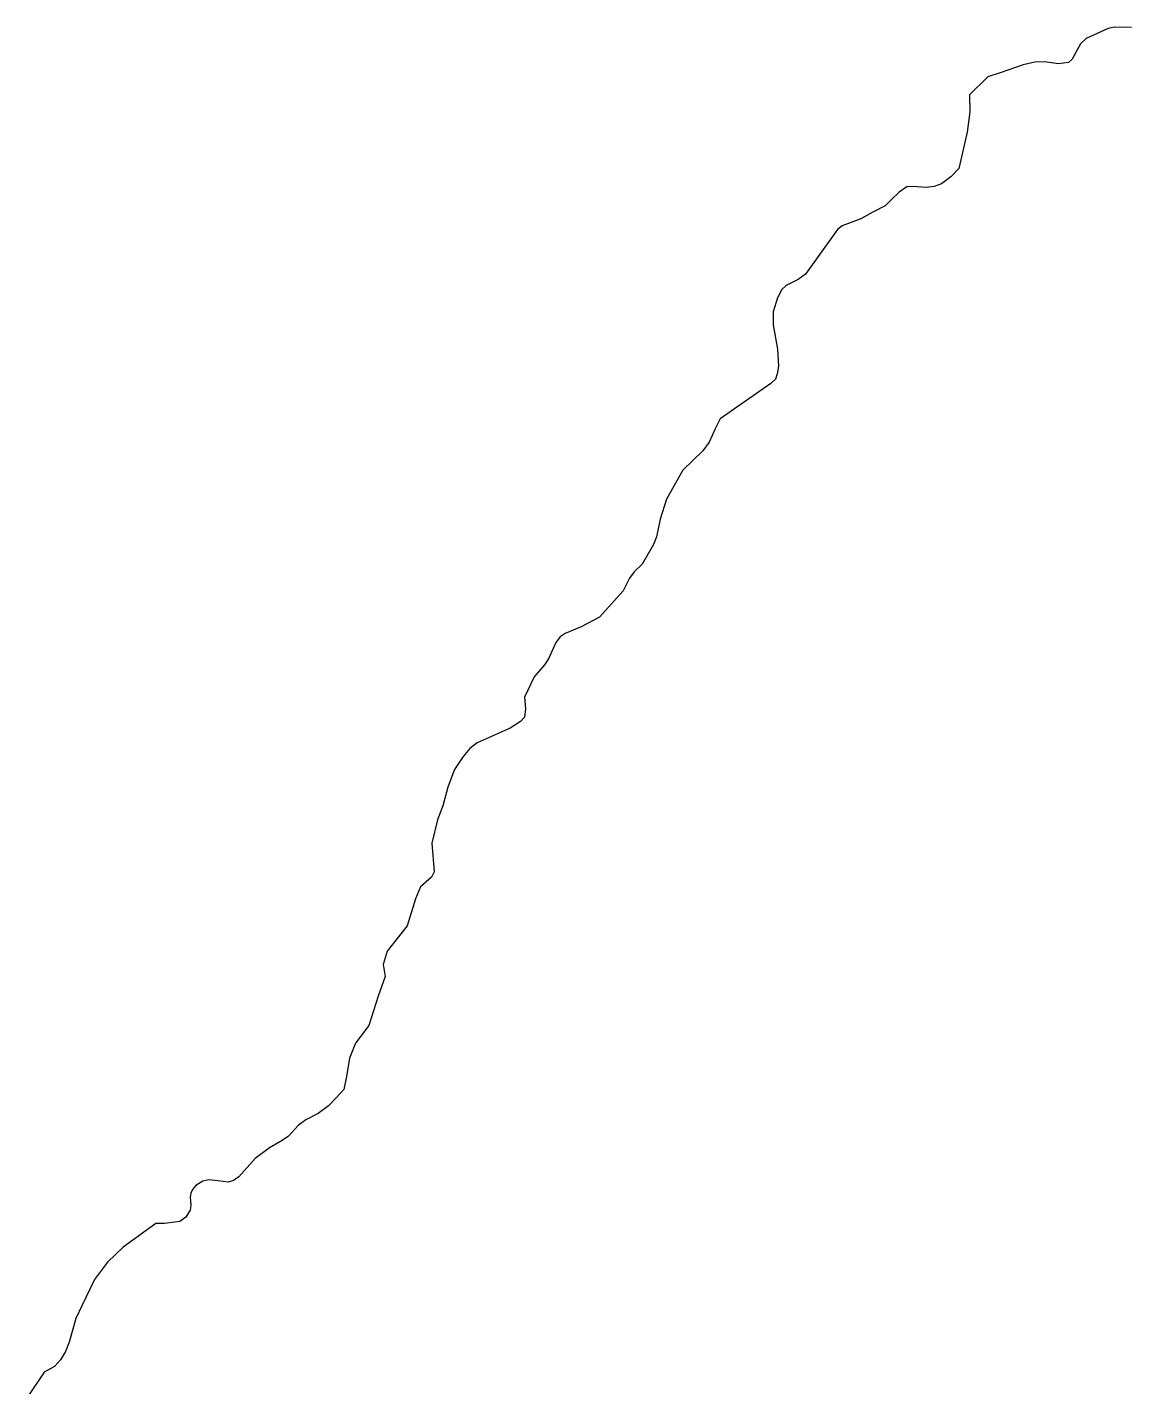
# Model space of a CAD drawing. Extents: x 1197506 to 1206978, y 6141540 to 6151741.
# Drawn here: x 1197891 to 1199718, y 6144041 to 6146294 of the extents above; entities that cross this region are included whole.
import ezdxf

# ---------------------------------------------------------------- set-up
doc = ezdxf.new("R2010")
doc.units = 0
doc.linetypes.add('CONTINU', pattern=[0])
doc.layers.add('1SECTION', color=7, linetype='CONTINU')

msp = doc.modelspace()

# ---------------------------------------------------------------- linework, layer by layer
at = {"layer": '1SECTION'}
msp.add_lwpolyline([(1199720.76, 6146293.42), (1199693.43, 6146293.95), (1199682.01, 6146291.75), (1199645.7, 6146275.06), (1199636.24, 6146266.62), (1199622.79, 6146240.79), (1199616.4, 6146235.21), (1199600.2, 6146233.44), (1199576.98, 6146236.58), (1199560.6, 6146235.77), (1199541.14, 6146231.48), (1199503.27, 6146218.12), (1199483.06, 6146211.51), (1199452.31, 6146182.06), (1199453.03, 6146153.8), (1199448.4, 6146120.08), (1199434.87, 6146059.97), (1199421.68, 6146046.03), (1199405.81, 6146034.59), (1199393.76, 6146030.15), (1199380.35, 6146028.26), (1199358.73, 6146030.08), (1199348.71, 6146029.28), (1199335.95, 6146020.83), (1199322.93, 6146008.26), (1199312.41, 6145997.97), (1199292.31, 6145987.5), (1199272.06, 6145976.17), (1199241.47, 6145964.76), (1199233.48, 6145958.7), (1199180.53, 6145884.66), (1199168.69, 6145875.76), (1199148.46, 6145866.08), (1199141.4, 6145859.23), (1199134.44, 6145845.75), (1199127.19, 6145822.12), (1199126.81, 6145800.69), (1199134.45, 6145760.75), (1199135.95, 6145732.07), (1199133.59, 6145719.72), (1199130.99, 6145710.69), (1199123.33, 6145703.51), (1199038.97, 6145644.97), (1199030.63, 6145628.5), (1199020.66, 6145606.4), (1199010.59, 6145592.01), (1198977.07, 6145560.27), (1198950.15, 6145511.71), (1198939.65, 6145478.75), (1198933.72, 6145449.67), (1198928.81, 6145436.69), (1198909.78, 6145404.06), (1198896.58, 6145391.33), (1198888.69, 6145381.09), (1198886.67, 6145376.82), (1198878.41, 6145360.2), (1198838.97, 6145316.55), (1198808.96, 6145300.43), (1198782.21, 6145289.47), (1198773.97, 6145283.71), (1198766.6, 6145274.71), (1198755.19, 6145248.82), (1198747.82, 6145237.3), (1198730.92, 6145217.57), (1198714.63, 6145184.18), (1198716.58, 6145164.52), (1198714.84, 6145151.05), (1198708.36, 6145143.48), (1198691.09, 6145132.33), (1198636.15, 6145108.41), (1198624.06, 6145098.7), (1198613.34, 6145085.67), (1198598.82, 6145064.3), (1198587.91, 6145034.56), (1198579.35, 6145003.75), (1198570.64, 6144980.87), (1198561.39, 6144942.04), (1198565.34, 6144894.64), (1198560.88, 6144885.48), (1198542.18, 6144869.61), (1198533.96, 6144849.9), (1198520.4, 6144805.34), (1198487.16, 6144762.88), (1198480.42, 6144741.23), (1198483.9, 6144721.25), (1198472.47, 6144688.76), (1198456.91, 6144639.95), (1198434.83, 6144610.6), (1198424.5, 6144585.62), (1198419.6, 6144555.63), (1198415.44, 6144533.85), (1198402.24, 6144519.49), (1198389.7, 6144506.8), (1198372.74, 6144494.35), (1198352.28, 6144483.63), (1198339.91, 6144474.22), (1198323.44, 6144456.56), (1198313.13, 6144449.18), (1198291.9, 6144437.45), (1198268.39, 6144419.5), (1198241.35, 6144389.44), (1198232.73, 6144383.09), (1198223.91, 6144380.65), (1198206.89, 6144382.87), (1198191.32, 6144384.05), (1198181.72, 6144382.2), (1198169.88, 6144374.63), (1198164.7, 6144368.07), (1198162, 6144362.32), (1198160.9, 6144355.56), (1198161.78, 6144342.68), (1198160.59, 6144333.85), (1198153.38, 6144322.16), (1198143.31, 6144315.1), (1198118.26, 6144311.8), (1198103.49, 6144311.81), (1198049.45, 6144272.52), (1198023.48, 6144247.92), (1198002.16, 6144219.18), (1197981.67, 6144176.56), (1197970.91, 6144154.47), (1197959.97, 6144115.34), (1197953.83, 6144099.92), (1197945.57, 6144086.03), (1197935.71, 6144074.9), (1197918.79, 6144065.74), (1197890.51, 6144023.44)], dxfattribs=at)

doc.saveas('drawing.dxf')
